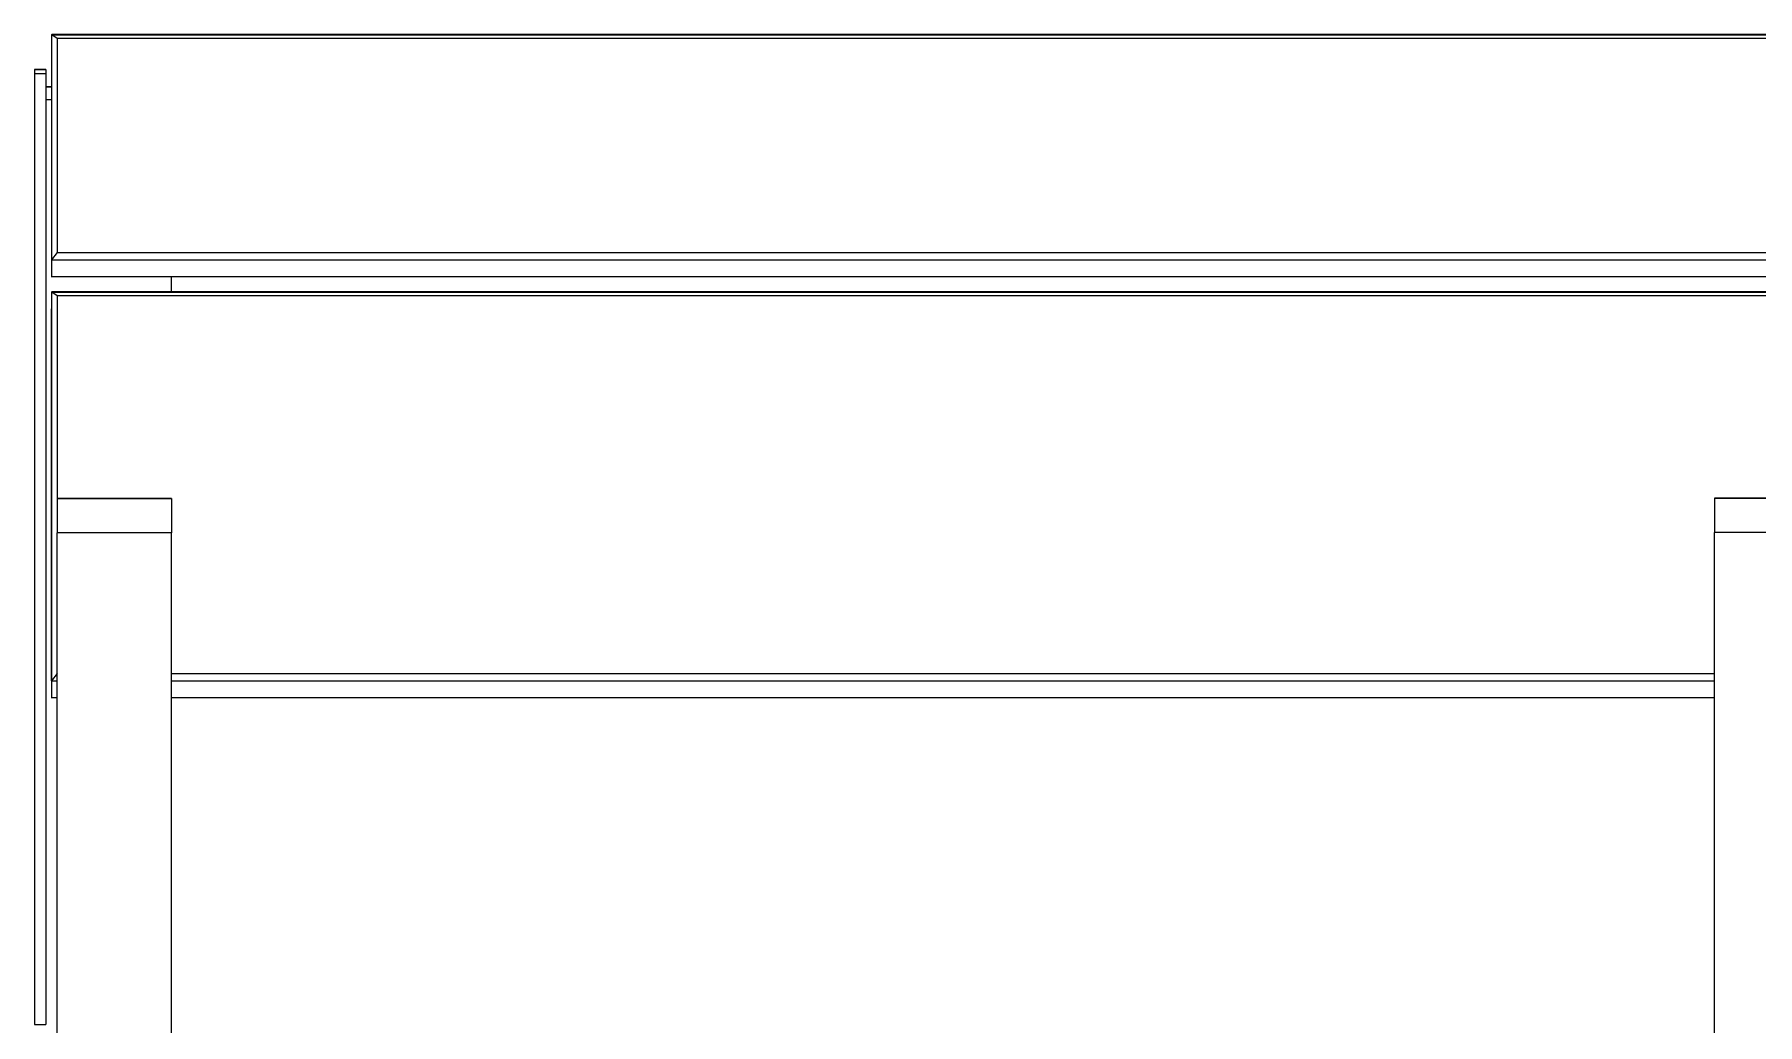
# Model space of a CAD drawing. Header units: millimetres. Extents: x 22162 to 28102, y 3160 to 7360.
# Drawn here: x 24507 to 25111, y 6351 to 6698 of the extents above; entities that cross this region are included whole.
import ezdxf

# ---------------------------------------------------------------- set-up
doc = ezdxf.new("R2010")
doc.units = ezdxf.units.MM
doc.header["$LTSCALE"] = 0.3
doc.layers.add('Visible', color=7, linetype='Continuous', lineweight=18)

msp = doc.modelspace()

# ---------------------------------------------------------------- linework, layer by layer
at = {"layer": 'Visible', "color": 0}
for p, q in [((24513.26, 6698.32), (24513.26, 6619.38)), ((24513.26, 6698.32), (24513.26, 6692.5)), ((26301.14, 6698.44), (24513.38, 6698.44)), ((24513.73, 6698.32), (26300.79, 6698.32)), ((24515.26, 6697.12), (26299.26, 6697.12)), ((24515.26, 6697.12), (24515.26, 6621.95)), ((24507.26, 6686.11), (24511.26, 6686.11)), ((24511.26, 6686.11), (24507.26, 6686.11)), ((24507.26, 6684.79), (24507.26, 6351.34)), ((24507.26, 6684.79), (24511.26, 6684.79)), ((24511.26, 6684.79), (24511.26, 6351.34)), ((24511.26, 6680.09), (24513.26, 6680.09)), ((24513.26, 6680.09), (24511.26, 6680.09)), ((24511.26, 6675.66), (24513.26, 6675.66)), ((24515.26, 6621.95), (26299.26, 6621.95)), ((24513.26, 6619.38), (24513.26, 6613.57)), ((24513.26, 6619.38), (26301.26, 6619.38)), ((24513.26, 6613.57), (26301.26, 6613.57)), ((26301.14, 6613.45), (24513.38, 6613.45)), ((24555.26, 6608.23), (24555.26, 6613.57)), ((25392.26, 6613.45), (24555.26, 6613.45)), ((24513.26, 6608.11), (24513.26, 6471.85)), ((26301.14, 6608.23), (24513.38, 6608.23)), ((24513.73, 6608.11), (26300.79, 6608.11)), ((24515.26, 6606.91), (26299.26, 6606.91)), ((24515.26, 6606.91), (24515.26, 6535.73)), ((24513.26, 6471.85), (24513.26, 6602.29)), ((24515.26, 6535.73), (24555.26, 6535.73)), ((24555.26, 6535.72), (24515.26, 6535.72)), ((25096.26, 6535.85), (25136.26, 6535.85)), ((25136.26, 6535.84), (25096.26, 6535.84)), ((24515.26, 6318.13), (24515.26, 6523.73)), ((24555.26, 6523.73), (24515.26, 6523.73)), ((24555.26, 6318.13), (24555.26, 6523.73)), ((25096.26, 6303.86), (25096.26, 6523.85)), ((25136.26, 6523.85), (25096.26, 6523.85)), ((24513.26, 6471.85), (24513.26, 6466.04)), ((24513.26, 6471.85), (24515.26, 6471.85)), ((24555.26, 6474.41), (25096.26, 6474.41)), ((24555.26, 6471.85), (25096.26, 6471.85)), ((24513.26, 6466.04), (24515.26, 6466.04)), ((24515.26, 6465.92), (24513.38, 6465.92)), ((24555.26, 6466.04), (25096.26, 6466.04)), ((25096.26, 6465.92), (24555.26, 6465.92)), ((25096.26, 6465.91), (24555.26, 6465.91)), ((24507.26, 6351.34), (24511.26, 6351.34))]:
    msp.add_line(p, q, dxfattribs=at)
for points in [[(24513.26, 6698.32), (24513.38, 6698.44)], [(24513.38, 6698.44), (24515.26, 6697.12)], [(24507.26, 6686.11), (24507.26, 6684.79)], [(24511.26, 6686.11), (24511.26, 6684.79)], [(24515.26, 6621.95), (24513.26, 6619.38)], [(24513.26, 6613.57), (24513.38, 6613.45)], [(24513.38, 6613.45), (24513.73, 6613.57)], [(24513.26, 6608.11), (24513.38, 6608.23)], [(24513.38, 6608.23), (24515.26, 6606.91)], [(24515.26, 6535.72), (24515.26, 6535.73)], [(24515.26, 6535.73), (24515.26, 6534.11), (24515.26, 6529.72), (24515.26, 6523.73)], [(24555.26, 6535.72), (24555.26, 6535.73)], [(24555.26, 6535.73), (24555.26, 6534.11), (24555.26, 6529.72), (24555.26, 6523.73)], [(25096.26, 6535.84), (25096.26, 6535.85)], [(25096.26, 6535.85), (25096.26, 6534.23), (25096.26, 6529.84), (25096.26, 6523.85)], [(24515.26, 6474.41), (24513.26, 6471.85)], [(24513.26, 6466.04), (24513.38, 6465.92)], [(24513.38, 6465.92), (24513.73, 6466.04)]]:
    msp.add_lwpolyline(points, dxfattribs=at)

doc.saveas('drawing.dxf')
